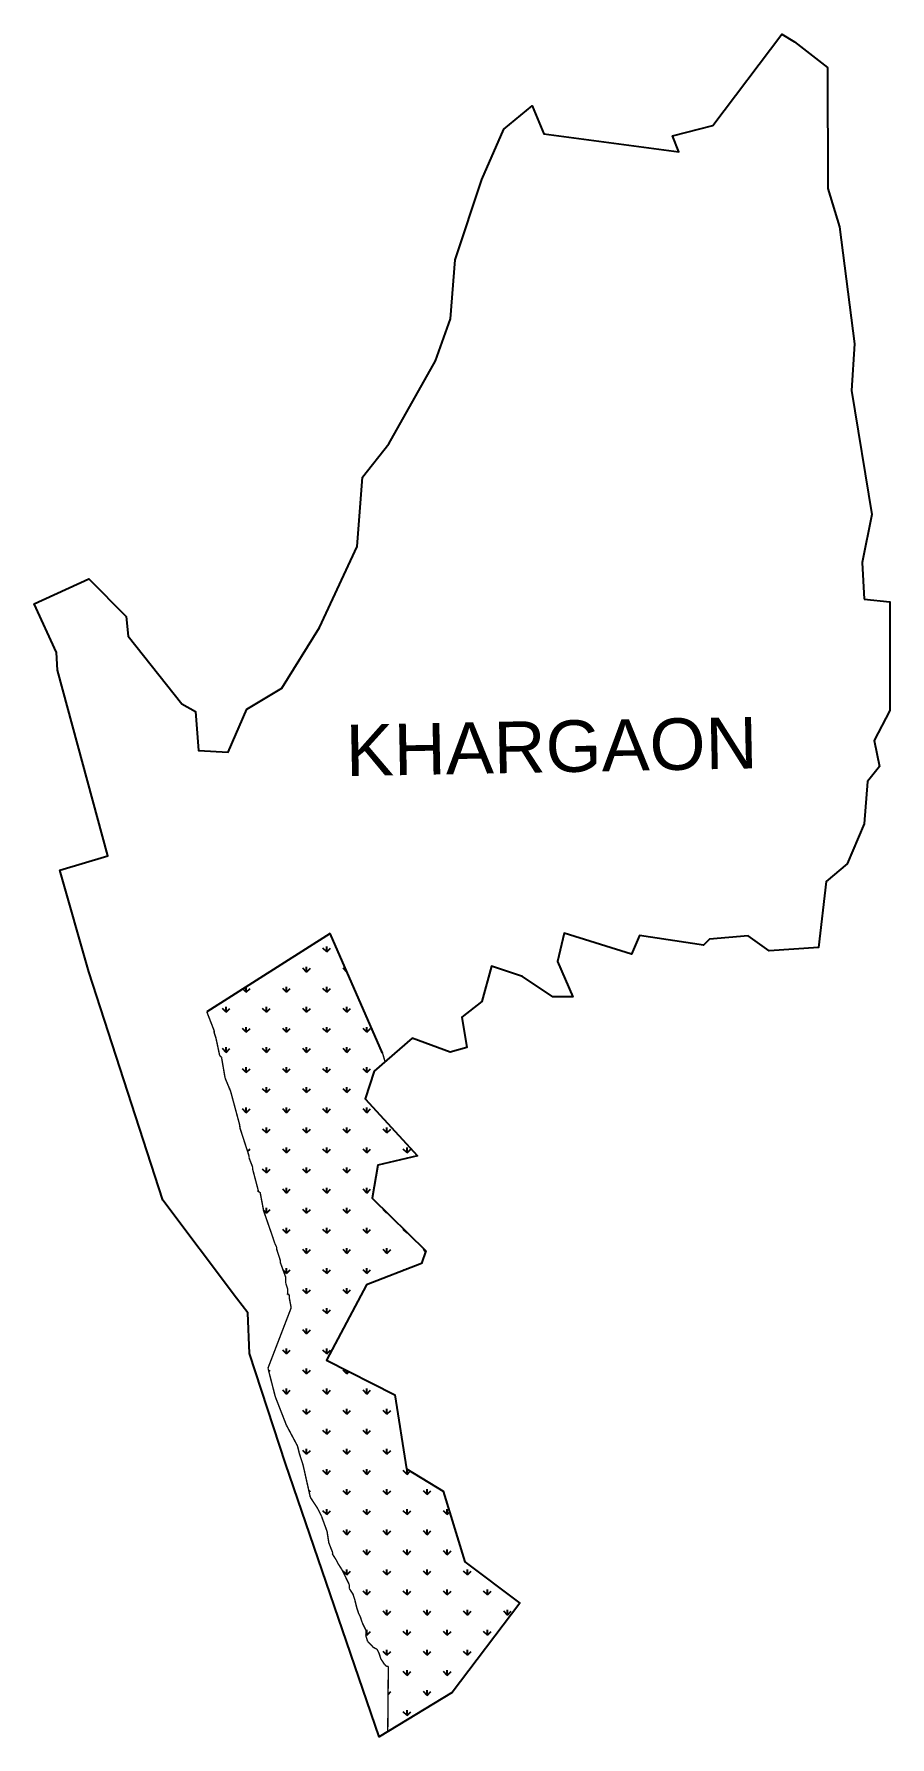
# Model space of a CAD drawing. Header units: metres. Extents: x 287585 to 289392, y 1999723 to 2003319.
import ezdxf

# ---------------------------------------------------------------- set-up
doc = ezdxf.new("R2010")
doc.units = ezdxf.units.M
doc.header["$MEASUREMENT"] = 0
for name, color, linetype in [('MANGROOVES', 112, 'Continuous'), ('village', 3, 'Continuous'), ('VILLAGE NAME', 250, 'Continuous')]:
    doc.layers.add(name, color=color, linetype=linetype)
doc.styles.get("Standard").update_dxf_attribs({"font": 'simplex.shx'})

msp = doc.modelspace()

# ---------------------------------------------------------------- linework, layer by layer
at = {"color": 3, "flags": 128}
msp.add_lwpolyline([(287634, 2001975.8), (287632.3, 2002013.4)], dxfattribs=at)
at = {"layer": 'MANGROOVES'}
for p, q in [((288210, 2001419.9), (287949.4, 2001254.7)), ((288320.5, 2001167.2), (288210, 2001419.9))]:
    msp.add_line(p, q, dxfattribs=at)
at = {"layer": 'MANGROOVES', "linetype": 'Continuous'}
for p, q in [((288202.6, 2001380.9), (288194.6, 2001388.8)), ((288202.6, 2001380.9), (288202.6, 2001392.1)), ((288202.6, 2001380.9), (288210.5, 2001388.8)), ((288160.2, 2001338.5), (288152.2, 2001346.4)), ((288160.2, 2001338.5), (288160.2, 2001349.7)), ((288160.2, 2001338.5), (288168.1, 2001346.4)), ((288245, 2001338.5), (288237.1, 2001346.4)), ((288245, 2001338.5), (288245, 2001339.8)), ((288245, 2001338.5), (288245.4, 2001338.9)), ((288032.9, 2001296), (288025.8, 2001303.1)), ((288032.9, 2001296), (288032.9, 2001307.3)), ((288032.9, 2001296), (288040.8, 2001304)), ((288117.7, 2001296), (288109.8, 2001304)), ((288117.7, 2001296), (288117.7, 2001307.3)), ((288117.7, 2001296), (288125.7, 2001304)), ((288202.6, 2001296), (288194.6, 2001304)), ((288202.6, 2001296), (288202.6, 2001307.3)), ((288202.6, 2001296), (288210.5, 2001304)), ((287990.4, 2001253.6), (287990.4, 2001264.9)), ((288075.3, 2001253.6), (288075.3, 2001264.9)), ((288160.2, 2001253.6), (288160.2, 2001264.9)), ((288245, 2001253.6), (288245, 2001264.9)), ((287990.4, 2001253.6), (287982.5, 2001261.6)), ((287990.4, 2001253.6), (287998.4, 2001261.6)), ((288075.3, 2001253.6), (288067.3, 2001261.6)), ((288075.3, 2001253.6), (288083.3, 2001261.6)), ((288160.2, 2001253.6), (288152.2, 2001261.6)), ((288160.2, 2001253.6), (288168.1, 2001261.6)), ((288245, 2001253.6), (288237.1, 2001261.6)), ((288245, 2001253.6), (288253, 2001261.6)), ((288032.9, 2001211.2), (288024.9, 2001219.1)), ((288032.9, 2001211.2), (288032.9, 2001222.4)), ((288032.9, 2001211.2), (288040.8, 2001219.1)), ((288117.7, 2001211.2), (288109.8, 2001219.1)), ((288117.7, 2001211.2), (288117.7, 2001222.4)), ((288117.7, 2001211.2), (288125.7, 2001219.1)), ((288202.6, 2001211.2), (288194.6, 2001219.1)), ((288202.6, 2001211.2), (288202.6, 2001222.4)), ((288202.6, 2001211.2), (288210.5, 2001219.1)), ((288287.4, 2001211.2), (288279.5, 2001219.1)), ((288287.4, 2001211.2), (288287.4, 2001222.4)), ((288287.4, 2001211.2), (288295.4, 2001219.1)), ((287990.4, 2001168.8), (287982.5, 2001176.7)), ((287990.4, 2001168.8), (287990.4, 2001180)), ((287990.4, 2001168.8), (287998.4, 2001176.7)), ((288075.3, 2001168.8), (288067.3, 2001176.7)), ((288075.3, 2001168.8), (288075.3, 2001180)), ((288075.3, 2001168.8), (288083.3, 2001176.7)), ((288160.2, 2001168.8), (288152.2, 2001176.7)), ((288160.2, 2001168.8), (288160.2, 2001180)), ((288160.2, 2001168.8), (288168.1, 2001176.7)), ((288245, 2001168.8), (288237.1, 2001176.7)), ((288245, 2001168.8), (288245, 2001180)), ((288245, 2001168.8), (288253, 2001176.7)), ((288032.9, 2001126.3), (288024.9, 2001134.3)), ((288032.9, 2001126.3), (288032.9, 2001137.6)), ((288032.9, 2001126.3), (288040.8, 2001134.3)), ((288117.7, 2001126.3), (288109.8, 2001134.3)), ((288117.7, 2001126.3), (288117.7, 2001137.6)), ((288117.7, 2001126.3), (288125.7, 2001134.3)), ((288202.6, 2001126.3), (288194.6, 2001134.3)), ((288202.6, 2001126.3), (288202.6, 2001137.6)), ((288202.6, 2001126.3), (288210.5, 2001134.3)), ((288287.4, 2001126.3), (288279.5, 2001134.3)), ((288287.4, 2001126.3), (288287.4, 2001137.6)), ((288287.4, 2001126.3), (288295.4, 2001134.3)), ((287997.8, 2001091.3), (287998.4, 2001091.9)), ((288075.3, 2001083.9), (288067.3, 2001091.9)), ((288075.3, 2001083.9), (288075.3, 2001095.2)), ((288075.3, 2001083.9), (288083.3, 2001091.9)), ((288160.2, 2001083.9), (288152.2, 2001091.9)), ((288160.2, 2001083.9), (288160.2, 2001095.2)), ((288160.2, 2001083.9), (288168.1, 2001091.9)), ((288245, 2001083.9), (288237.1, 2001091.9)), ((288245, 2001083.9), (288245, 2001095.2)), ((288245, 2001083.9), (288253, 2001091.9)), ((288032.9, 2001041.5), (288024.9, 2001049.4)), ((288032.9, 2001041.5), (288032.9, 2001052.7)), ((288032.9, 2001041.5), (288040.8, 2001049.4)), ((288117.7, 2001041.5), (288109.8, 2001049.4)), ((288117.7, 2001041.5), (288117.7, 2001052.7)), ((288117.7, 2001041.5), (288125.7, 2001049.4)), ((288202.6, 2001041.5), (288194.6, 2001049.4)), ((288202.6, 2001041.5), (288202.6, 2001052.7)), ((288202.6, 2001041.5), (288210.5, 2001049.4)), ((288287.4, 2001041.5), (288279.5, 2001049.4)), ((288287.4, 2001041.5), (288287.4, 2001052.7)), ((288287.4, 2001041.5), (288295.4, 2001049.4)), ((288075.3, 2000999.1), (288067.3, 2001007)), ((288075.3, 2000999.1), (288075.3, 2001010.3)), ((288075.3, 2000999.1), (288083.3, 2001007)), ((288160.2, 2000999.1), (288152.2, 2001007)), ((288160.2, 2000999.1), (288160.2, 2001010.3)), ((288160.2, 2000999.1), (288168.1, 2001007)), ((288245, 2000999.1), (288237.1, 2001007)), ((288245, 2000999.1), (288245, 2001010.3)), ((288245, 2000999.1), (288253, 2001007)), ((288329.9, 2000999.1), (288321.9, 2001007)), ((288329.9, 2000999.1), (288329.9, 2001010.3)), ((288329.9, 2000999.1), (288337.8, 2001007)), ((288032.9, 2000967.8), (288032.9, 2000967.9)), ((288035.6, 2000959.4), (288040.8, 2000964.6)), ((288117.7, 2000956.6), (288109.8, 2000964.6)), ((288117.7, 2000956.6), (288117.7, 2000967.9)), ((288117.7, 2000956.6), (288125.7, 2000964.6)), ((288202.6, 2000956.6), (288194.6, 2000964.6)), ((288202.6, 2000956.6), (288202.6, 2000967.9)), ((288202.6, 2000956.6), (288210.5, 2000964.6)), ((288287.4, 2000956.6), (288279.5, 2000964.6)), ((288287.4, 2000956.6), (288287.4, 2000967.9)), ((288287.4, 2000956.6), (288295.4, 2000964.6)), ((288372.3, 2000956.6), (288364.3, 2000964.6)), ((288372.3, 2000956.6), (288372.3, 2000967.9)), ((288372.3, 2000956.6), (288380.2, 2000964.6)), ((288075.3, 2000914.2), (288067.3, 2000922.2)), ((288075.3, 2000914.2), (288075.3, 2000925.5)), ((288075.3, 2000914.2), (288083.3, 2000922.2)), ((288160.2, 2000914.2), (288152.2, 2000922.2)), ((288160.2, 2000914.2), (288160.2, 2000925.5)), ((288160.2, 2000914.2), (288168.1, 2000922.2)), ((288245, 2000914.2), (288237.1, 2000922.2)), ((288245, 2000914.2), (288245, 2000925.5)), ((288245, 2000914.2), (288253, 2000922.2)), ((288117.7, 2000871.8), (288109.8, 2000879.7)), ((288117.7, 2000871.8), (288117.7, 2000883)), ((288117.7, 2000871.8), (288125.7, 2000879.7)), ((288202.6, 2000871.8), (288194.6, 2000879.7)), ((288202.6, 2000871.8), (288202.6, 2000883)), ((288202.6, 2000871.8), (288210.5, 2000879.7)), ((288287.4, 2000871.8), (288279.5, 2000879.7)), ((288287.4, 2000871.8), (288287.4, 2000883)), ((288287.4, 2000871.8), (288295.4, 2000879.7)), ((288075.3, 2000829.3), (288069.3, 2000835.4)), ((288075.3, 2000829.3), (288075.3, 2000840.6)), ((288075.3, 2000829.3), (288083.3, 2000837.3)), ((288160.2, 2000829.3), (288152.2, 2000837.3)), ((288160.2, 2000829.3), (288160.2, 2000840.6)), ((288160.2, 2000829.3), (288168.1, 2000837.3)), ((288245, 2000829.3), (288237.1, 2000837.3)), ((288245, 2000829.3), (288245, 2000840.6)), ((288245, 2000829.3), (288253, 2000837.3)), ((288329.9, 2000829.3), (288321.9, 2000837.3)), ((288117.7, 2000786.9), (288117.7, 2000798.2)), ((288202.6, 2000786.9), (288202.6, 2000798.2)), ((288287.4, 2000786.9), (288287.4, 2000798.2)), ((288329.9, 2000829.3), (288329.9, 2000830)), ((288329.9, 2000829.3), (288330.2, 2000829.7)), ((288117.7, 2000786.9), (288109.8, 2000794.9)), ((288117.7, 2000786.9), (288125.7, 2000794.9)), ((288202.6, 2000786.9), (288194.6, 2000794.9)), ((288202.6, 2000786.9), (288210.5, 2000794.9)), ((288287.4, 2000786.9), (288279.5, 2000794.9)), ((288287.4, 2000786.9), (288295.4, 2000794.9)), ((288372.3, 2000786.9), (288364.3, 2000794.9)), ((288372.3, 2000786.9), (288372.3, 2000788.6)), ((288372.3, 2000786.9), (288373.1, 2000787.8)), ((288160.2, 2000744.5), (288152.2, 2000752.5)), ((288160.2, 2000744.5), (288160.2, 2000755.7)), ((288160.2, 2000744.5), (288168.1, 2000752.5)), ((288245, 2000744.5), (288237.1, 2000752.5)), ((288245, 2000744.5), (288245, 2000755.7)), ((288245, 2000744.5), (288253, 2000752.5)), ((288329.9, 2000744.5), (288321.9, 2000752.5)), ((288329.9, 2000744.5), (288329.9, 2000755.7)), ((288329.9, 2000744.5), (288337.8, 2000752.5)), ((288411.3, 2000747.9), (288406.8, 2000752.5)), ((288117.7, 2000702.1), (288110.5, 2000709.3)), ((288117.7, 2000702.1), (288117.7, 2000713.3)), ((288117.7, 2000702.1), (288125.7, 2000710)), ((288202.6, 2000702.1), (288194.6, 2000710)), ((288202.6, 2000702.1), (288202.6, 2000713.3)), ((288202.6, 2000702.1), (288210.5, 2000710)), ((288287.4, 2000702.1), (288279.5, 2000710)), ((288287.4, 2000702.1), (288287.4, 2000713.3)), ((288287.4, 2000702.1), (288295.4, 2000710)), ((288365.9, 2000708.4), (288364.3, 2000710)), ((288372.3, 2000710.9), (288372.3, 2000713.3)), ((288160.2, 2000659.6), (288152.2, 2000667.6)), ((288160.2, 2000659.6), (288160.2, 2000670.9)), ((288160.2, 2000659.6), (288168.1, 2000667.6)), ((288245, 2000659.6), (288237.1, 2000667.6)), ((288245, 2000659.6), (288245, 2000670.9)), ((288245, 2000659.6), (288253, 2000667.6)), ((288202.6, 2000617.2), (288194.6, 2000625.2)), ((288202.6, 2000617.2), (288202.6, 2000628.5)), ((288202.6, 2000617.2), (288210.5, 2000625.2)), ((288160.2, 2000574.8), (288152.2, 2000582.7)), ((288160.2, 2000574.8), (288160.2, 2000586)), ((288160.2, 2000574.8), (288168.1, 2000582.7)), ((288117.7, 2000532.4), (288109.8, 2000540.3)), ((288117.7, 2000532.4), (288117.7, 2000543.6)), ((288117.7, 2000532.4), (288125.7, 2000540.3)), ((288202.6, 2000532.4), (288194.6, 2000540.3)), ((288202.6, 2000532.4), (288202.6, 2000543.6)), ((288202.6, 2000532.4), (288210.5, 2000540.3)), ((288080.4, 2000495), (288083.3, 2000497.9)), ((288160.2, 2000489.9), (288152.2, 2000497.9)), ((288160.2, 2000489.9), (288160.2, 2000501.2)), ((288160.2, 2000489.9), (288168.1, 2000497.9)), ((288245, 2000489.9), (288237.1, 2000497.9)), ((288245, 2000489.9), (288245, 2000497.5)), ((288245, 2000489.9), (288250, 2000494.9)), ((288117.7, 2000447.5), (288109.8, 2000455.5)), ((288117.7, 2000447.5), (288117.7, 2000458.8)), ((288117.7, 2000447.5), (288125.7, 2000455.5)), ((288202.6, 2000447.5), (288194.6, 2000455.5)), ((288202.6, 2000447.5), (288202.6, 2000458.8)), ((288202.6, 2000447.5), (288210.5, 2000455.5)), ((288287.4, 2000447.5), (288279.5, 2000455.5)), ((288287.4, 2000447.5), (288287.4, 2000458.8)), ((288287.4, 2000447.5), (288295.4, 2000455.5)), ((288160.2, 2000405.1), (288152.2, 2000413)), ((288160.2, 2000405.1), (288160.2, 2000416.3)), ((288160.2, 2000405.1), (288168.1, 2000413)), ((288245, 2000405.1), (288237.1, 2000413)), ((288245, 2000405.1), (288245, 2000416.3)), ((288245, 2000405.1), (288253, 2000413)), ((288329.9, 2000405.1), (288321.9, 2000413)), ((288329.9, 2000405.1), (288329.9, 2000416.3)), ((288329.9, 2000405.1), (288337.8, 2000413)), ((288124.2, 2000369.2), (288125.7, 2000370.6)), ((288202.6, 2000362.7), (288194.6, 2000370.6)), ((288202.6, 2000362.7), (288202.6, 2000373.9)), ((288202.6, 2000362.7), (288210.5, 2000370.6)), ((288287.4, 2000362.7), (288279.5, 2000370.6)), ((288287.4, 2000362.7), (288287.4, 2000373.9)), ((288287.4, 2000362.7), (288295.4, 2000370.6)), ((288160.2, 2000320.2), (288160.2, 2000331.5)), ((288245, 2000320.2), (288245, 2000331.5)), ((288329.9, 2000320.2), (288329.9, 2000331.5)), ((288160.2, 2000320.2), (288152.2, 2000328.2)), ((288160.2, 2000320.2), (288168.1, 2000328.2)), ((288245, 2000320.2), (288237.1, 2000328.2)), ((288245, 2000320.2), (288253, 2000328.2)), ((288329.9, 2000320.2), (288321.9, 2000328.2)), ((288329.9, 2000320.2), (288337.8, 2000328.2)), ((288202.6, 2000277.8), (288194.6, 2000285.8)), ((288202.6, 2000277.8), (288202.6, 2000289.1)), ((288202.6, 2000277.8), (288210.5, 2000285.8)), ((288287.4, 2000277.8), (288279.5, 2000285.8)), ((288287.4, 2000277.8), (288287.4, 2000289.1)), ((288287.4, 2000277.8), (288295.4, 2000285.8)), ((288372.3, 2000277.8), (288364.3, 2000285.8)), ((288372.3, 2000277.8), (288372.3, 2000288.4)), ((288372.3, 2000277.8), (288378.9, 2000284.4)), ((288165.5, 2000240.7), (288168.1, 2000243.3)), ((288245, 2000235.4), (288237.1, 2000243.3)), ((288245, 2000235.4), (288245, 2000246.6)), ((288245, 2000235.4), (288253, 2000243.3)), ((288329.9, 2000235.4), (288321.9, 2000243.3)), ((288329.9, 2000235.4), (288329.9, 2000246.6)), ((288329.9, 2000235.4), (288337.8, 2000243.3)), ((288414.7, 2000235.4), (288406.8, 2000243.3)), ((288414.7, 2000235.4), (288414.7, 2000246.6)), ((288414.7, 2000235.4), (288422.7, 2000243.3)), ((288202.6, 2000193), (288194.6, 2000200.9)), ((288202.6, 2000193), (288202.6, 2000204.2)), ((288202.6, 2000193), (288210.5, 2000200.9)), ((288287.4, 2000193), (288279.5, 2000200.9)), ((288287.4, 2000193), (288287.4, 2000204.2)), ((288287.4, 2000193), (288295.4, 2000200.9)), ((288372.3, 2000193), (288364.3, 2000200.9)), ((288372.3, 2000193), (288372.3, 2000204.2)), ((288372.3, 2000193), (288380.2, 2000200.9)), ((288457.1, 2000193), (288449.2, 2000200.9)), ((288457.1, 2000193), (288457.1, 2000204.2)), ((288457.1, 2000193), (288462, 2000197.8)), ((288245, 2000150.5), (288237.1, 2000158.5)), ((288245, 2000150.5), (288245, 2000161.8)), ((288245, 2000150.5), (288253, 2000158.5)), ((288329.9, 2000150.5), (288321.9, 2000158.5)), ((288329.9, 2000150.5), (288329.9, 2000161.8)), ((288329.9, 2000150.5), (288337.8, 2000158.5)), ((288414.7, 2000150.5), (288406.8, 2000158.5)), ((288414.7, 2000150.5), (288414.7, 2000161.8)), ((288414.7, 2000150.5), (288422.7, 2000158.5)), ((288287.4, 2000108.1), (288279.5, 2000116.1)), ((288287.4, 2000108.1), (288287.4, 2000119.4)), ((288287.4, 2000108.1), (288295.4, 2000116.1)), ((288372.3, 2000108.1), (288364.3, 2000116.1)), ((288372.3, 2000108.1), (288372.3, 2000119.4)), ((288372.3, 2000108.1), (288380.2, 2000116.1)), ((288457.1, 2000108.1), (288449.2, 2000116.1)), ((288457.1, 2000108.1), (288457.1, 2000119.4)), ((288457.1, 2000108.1), (288465.1, 2000116.1)), ((288245, 2000065.7), (288237.1, 2000073.6)), ((288245, 2000065.7), (288245, 2000076.9)), ((288245, 2000065.7), (288253, 2000073.6)), ((288329.9, 2000065.7), (288321.9, 2000073.6)), ((288329.9, 2000065.7), (288329.9, 2000076.9)), ((288329.9, 2000065.7), (288337.8, 2000073.6)), ((288414.7, 2000065.7), (288406.8, 2000073.6)), ((288414.7, 2000065.7), (288414.7, 2000076.9)), ((288414.7, 2000065.7), (288422.7, 2000073.6)), ((288499.6, 2000065.7), (288491.6, 2000073.6)), ((288499.6, 2000065.7), (288499.6, 2000076.9)), ((288499.6, 2000065.7), (288507.5, 2000073.6)), ((288287.4, 2000023.2), (288279.5, 2000031.2)), ((288287.4, 2000023.2), (288287.4, 2000034.5)), ((288287.4, 2000023.2), (288295.4, 2000031.2)), ((288372.3, 2000023.2), (288364.3, 2000031.2)), ((288372.3, 2000023.2), (288372.3, 2000034.5)), ((288372.3, 2000023.2), (288380.2, 2000031.2)), ((288457.1, 2000023.2), (288449.2, 2000031.2)), ((288457.1, 2000023.2), (288457.1, 2000034.5)), ((288457.1, 2000023.2), (288465.1, 2000031.2)), ((288542, 2000023.2), (288534, 2000031.2)), ((288542, 2000023.2), (288542, 2000034.5)), ((288542, 2000023.2), (288549.9, 2000031.2)), ((288329.9, 1999980.8), (288321.9, 1999988.8)), ((288329.9, 1999980.8), (288329.9, 1999992.1)), ((288329.9, 1999980.8), (288337.8, 1999988.8)), ((288414.7, 1999980.8), (288406.8, 1999988.8)), ((288414.7, 1999980.8), (288414.7, 1999992.1)), ((288414.7, 1999980.8), (288422.7, 1999988.8)), ((288499.6, 1999980.8), (288491.6, 1999988.8)), ((288499.6, 1999980.8), (288499.6, 1999992.1)), ((288499.6, 1999980.8), (288507.5, 1999988.8)), ((288584.4, 1999980.8), (288576.5, 1999988.8)), ((288584.4, 1999980.8), (288584.4, 1999992.1)), ((288584.4, 1999980.8), (288592.4, 1999988.8)), ((288287.4, 1999938.4), (288285.4, 1999940.5)), ((288287.4, 1999938.4), (288287.4, 1999949.6)), ((288287.4, 1999938.4), (288295.4, 1999946.3)), ((288372.3, 1999938.4), (288364.3, 1999946.3)), ((288372.3, 1999938.4), (288372.3, 1999949.6)), ((288372.3, 1999938.4), (288380.2, 1999946.3)), ((288457.1, 1999938.4), (288449.2, 1999946.3)), ((288457.1, 1999938.4), (288457.1, 1999949.6)), ((288457.1, 1999938.4), (288465.1, 1999946.3)), ((288542, 1999938.4), (288534, 1999946.3)), ((288542, 1999938.4), (288542, 1999949.6)), ((288542, 1999938.4), (288549.9, 1999946.3)), ((288329.9, 1999896), (288321.9, 1999903.9)), ((288329.9, 1999896), (288329.9, 1999907.2)), ((288329.9, 1999896), (288337.8, 1999903.9)), ((288414.7, 1999896), (288406.8, 1999903.9)), ((288414.7, 1999896), (288414.7, 1999907.2)), ((288414.7, 1999896), (288422.7, 1999903.9)), ((288499.6, 1999896), (288491.6, 1999903.9)), ((288499.6, 1999896), (288499.6, 1999907.2)), ((288499.6, 1999896), (288507.5, 1999903.9)), ((288372.3, 1999853.5), (288372.3, 1999864.8)), ((288457.1, 1999853.5), (288457.1, 1999864.8)), ((288372.3, 1999853.5), (288364.3, 1999861.5)), ((288372.3, 1999853.5), (288380.2, 1999861.5)), ((288457.1, 1999853.5), (288449.2, 1999861.5)), ((288457.1, 1999853.5), (288465.1, 1999861.5)), ((288332.2, 1999813.4), (288337.8, 1999819.1)), ((288414.7, 1999811.1), (288406.8, 1999819.1)), ((288414.7, 1999811.1), (288414.7, 1999822.4)), ((288414.7, 1999811.1), (288422.7, 1999819.1)), ((288372.3, 1999768.7), (288364.3, 1999776.6)), ((288372.3, 1999768.7), (288372.3, 1999779.9)), ((288372.3, 1999768.7), (288380.2, 1999776.6))]:
    msp.add_line(p, q, dxfattribs=at)
at = {"layer": 'MANGROOVES', "const_width": 2.98}
for points in [[(287949.4, 2001254.7), (287965, 2001214.6)], [(287965, 2001214.6), (287965, 2001210.6)], [(287965, 2001210.6), (287968.9, 2001198.6)], [(287968.9, 2001198.6), (287976.5, 2001162.6)], [(287976.5, 2001162.6), (287980.5, 2001158.5)], [(287980.5, 2001158.5), (287988.1, 2001114.5)], [(288325.8, 2001149.3), (288320.5, 2001167.2)], [(287988.1, 2001114.5), (287999.8, 2001086.4)], [(287999.8, 2001086.4), (288019.2, 2001014.3)], [(288019.2, 2001014.3), (288019.1, 2001010.3)], [(288019.1, 2001010.3), (288038.6, 2000950.2)], [(288038.6, 2000950.2), (288038.6, 2000946.2)], [(288038.6, 2000946.2), (288046.4, 2000926.1)], [(288046.4, 2000926.1), (288046.3, 2000922.1)], [(288046.3, 2000922.1), (288057.9, 2000878)], [(288057.9, 2000878), (288057.9, 2000874)], [(288057.9, 2000874), (288061.9, 2000874)], [(288061.9, 2000874), (288069.5, 2000834)], [(288069.5, 2000834), (288089, 2000777.8)], [(288089, 2000777.8), (288092.9, 2000765.8)], [(288092.9, 2000765.8), (288096.8, 2000757.8)], [(288096.8, 2000757.8), (288096.8, 2000753.8)], [(288096.8, 2000753.8), (288104.6, 2000729.7)], [(288104.6, 2000729.7), (288104.5, 2000725.7)], [(288104.5, 2000725.7), (288116.2, 2000693.7)], [(288116.2, 2000693.7), (288116.1, 2000681.7)], [(288116.1, 2000681.7), (288120, 2000669.6)], [(288120, 2000669.6), (288119.9, 2000657.6)], [(288119.9, 2000657.6), (288123.9, 2000657.6)], [(288123.9, 2000657.6), (288123.8, 2000649.6)], [(288127.6, 2000629.6), (288078.6, 2000502.1)], [(288123.8, 2000649.6), (288127.6, 2000629.6)], [(288078.6, 2000502.1), (288094, 2000442)], [(288094, 2000442), (288117.4, 2000381.9)], [(288117.4, 2000381.9), (288141, 2000337.7)], [(288141, 2000337.7), (288144.9, 2000321.7)], [(288144.9, 2000321.7), (288152.7, 2000297.6)], [(288152.7, 2000297.6), (288168, 2000229.5)], [(288168, 2000229.5), (288183.8, 2000205.4)], [(288183.8, 2000205.4), (288191.7, 2000189.3)], [(288191.7, 2000189.3), (288203.4, 2000157.3)], [(288203.4, 2000157.3), (288207.1, 2000133.2)], [(288207.1, 2000133.2), (288215, 2000113.2)], [(288215, 2000113.2), (288214.9, 2000109.2)], [(288214.9, 2000109.2), (288222.8, 2000097.1)], [(288222.8, 2000097.1), (288226.7, 2000089.1)], [(288226.7, 2000089.1), (288234.6, 2000077)], [(288234.6, 2000077), (288246.4, 2000053)], [(288246.4, 2000053), (288250.3, 2000044.9)], [(288250.3, 2000044.9), (288250.2, 2000036.9)], [(288250.2, 2000036.9), (288258.1, 2000024.9)], [(288258.1, 2000024.9), (288262, 2000012.8)], [(288262, 2000012.8), (288265.9, 1999996.8)], [(288265.9, 1999996.8), (288269.8, 1999984.8)], [(288269.8, 1999984.8), (288273.7, 1999976.8)], [(288273.7, 1999976.8), (288277.6, 1999964.7)], [(288277.6, 1999964.7), (288285.4, 1999948.7)], [(288285.4, 1999948.7), (288285.3, 1999936.7)], [(288285.3, 1999936.7), (288289.2, 1999924.7)], [(288289.2, 1999924.7), (288293.2, 1999920.6)], [(288293.2, 1999920.6), (288301.1, 1999912.6)], [(288301.1, 1999912.6), (288309, 1999908.5)], [(288309, 1999908.5), (288313, 1999900.5)], [(288313, 1999900.5), (288316.9, 1999888.4)], [(288316.9, 1999888.4), (288324.7, 1999876.4)], [(288324.7, 1999876.4), (288328.7, 1999872.4)], [(288328.7, 1999872.4), (288332.7, 1999872.3)], [(288332.7, 1999872.3), (288331.5, 1999734.4)]]:
    msp.add_lwpolyline(points, dxfattribs=at)
at = {"layer": 'village', "color": 3}
for points in [[(287632.3, 2002013.4, 0), (287584.7, 2002116.2, 0), (287700.3, 2002168.9, 0), (287778.9, 2002089, 0), (287783.3, 2002047.8, 0), (287896.9, 2001904.7, 0), (287925.7, 2001888.7, 0), (287932.1, 2001806.4, 0), (287994.4, 2001802.9, 0), (288033.8, 2001893.5, 0), (288108, 2001938.1, 0), (288187.4, 2002065.8, 0), (288266.7, 2002236.6, 0), (288278, 2002383.2, 0), (288333.5, 2002453.5, 0), (288432.1, 2002628.8, 0), (288464.2, 2002717.4, 0), (288473.7, 2002842.2, 0), (288530.1, 2003011.8, 0), (288576.7, 2003118.2, 0), (288636.1, 2003167.5, 0), (288660.7, 2003108.3, 0), (288946.4, 2003070.1, 0), (288932.6, 2003103.9, 0), (289017.8, 2003125.5, 0), (289163.7, 2003318.9, 0), (289190.2, 2003302.3, 0), (289260.3, 2003248.4, 0), (289260.7, 2002993, 0), (289285, 2002912, 0), (289316.7, 2002664.5, 0), (289310.7, 2002566.6, 0), (289353.4, 2002304.5, 0), (289333.4, 2002203.3, 0), (289337.2, 2002125.6, 0)], [(289337.2, 2002125.6, 0), (289391.8, 2002120.1, 0), (289391.6, 2001890.9, 0), (289358.7, 2001827.1, 0), (289369.6, 2001772.3, 0), (289344.5, 2001740.8, 0), (289337.2, 2001651.5, 0), (289301.8, 2001566.7, 0), (289257.2, 2001529.8, 0), (289240.9, 2001390.1, 0), (289136.6, 2001383.2, 0), (289092.4, 2001414.8, 0), (289010.9, 2001407.9, 0), (288998.5, 2001395.3, 0), (288863.2, 2001415.3, 0), (288846.4, 2001376.1, 0), (288703.9, 2001420.6, 0), (288690.2, 2001360.4, 0), (288722, 2001286.3, 0), (288680.3, 2001285.9, 0), (288615.8, 2001328.9, 0), (288550.4, 2001351, 0), (288530.1, 2001276.1, 0), (288487.6, 2001243.1, 0), (288498.5, 2001179.3, 0), (288463.6, 2001169.6, 0), (288382.8, 2001198.5, 0), (288302.5, 2001129.2, 0), (288283.6, 2001070.8, 0), (288394, 2000950.3, 0), (288310.9, 2000931, 0), (288298.3, 2000860.8, 0), (288412, 2000749.9, 0), (288403, 2000722.8, 0), (288286.9, 2000677.9, 0), (288202, 2000519.3, 0), (288346.2, 2000446, 0), (288370.9, 2000289.3, 0), (288448.2, 2000242.5, 0), (288494.5, 2000093.2, 0), (288610.3, 2000005.7, 0), (288467.6, 1999817.3, 0), (288313.6, 1999723.5, 0), (288115.9, 2000301, 0), (288039.8, 2000532.8, 0), (288035.9, 2000618.9, 0), (288012.4, 2000650.1, 0), (287856.3, 2000856.8, 0), (287700.6, 2001339.2, 0), (287639, 2001553.8, 0), (287740.7, 2001583.6, 0), (287634, 2001975.8, 0)]]:
    msp.add_polyline3d(points, dxfattribs=at)

# ---------------------------------------------------------------- texts
at = {"layer": 'VILLAGE NAME', "insert": (288241.7, 2001860.6), "char_height": 108.748, "attachment_point": 1, "rotation": 1.1028}
msp.add_mtext_dynamic_manual_height_columns('{\\fArial|b0|i0|c0|p34;KHARGAON}', width=726.929, gutter_width=543.7, heights=[0], dxfattribs=at)

doc.saveas('drawing.dxf')
